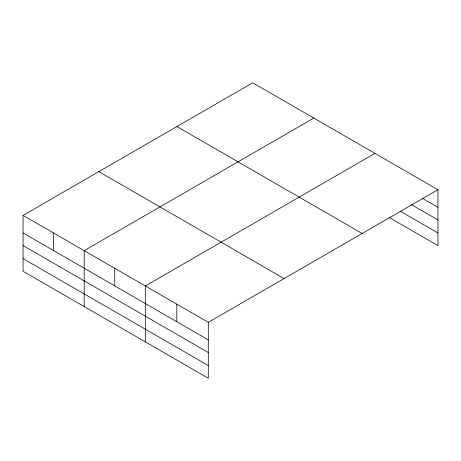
<?xml version="1.0" encoding="UTF-8"?>
<svg xmlns="http://www.w3.org/2000/svg" width="461" height="461" viewBox="0 0 461 461"><rect width="100%" height="100%" fill="white"/><g stroke="black" fill="none" stroke-linecap="round" stroke-linejoin="round"><path stroke-width="0.69" d="M437.95 189.736L252.703 82.79L23.05 215.379L23.05 271.264L208.297 378.21L208.297 322.325L437.95 189.736L437.95 245.621L389.17 217.459M313.837 118.079L84.179 250.669L84.179 306.553M374.966 153.375L145.313 285.964L145.313 341.849M422.512 198.38L437.95 207.294M411.396 204.615L437.95 219.943M400.281 211.23L437.95 232.972M176.92 126.544L362.162 233.491M98.838 171.625L284.08 278.571M23.05 215.379L208.297 322.325M23.05 232.932L208.297 339.884M23.05 245.58L208.297 352.532M23.05 258.615L208.297 365.561M176.805 304.145L176.805 321.703M114.749 268.319L114.749 285.872M53.614 233.024L53.614 250.582"/></g></svg>
